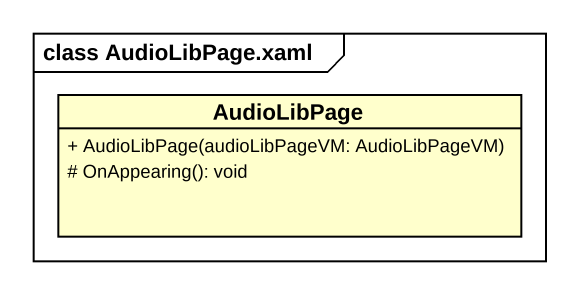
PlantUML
@startuml
mainframe class AudioLibPage.xaml
hide circle
hide empty members
skinparam classAttributeIconSize 0
class AudioLibPage {
  + AudioLibPage(audioLibPageVM: AudioLibPageVM)
  # OnAppearing(): void
}
@enduml
